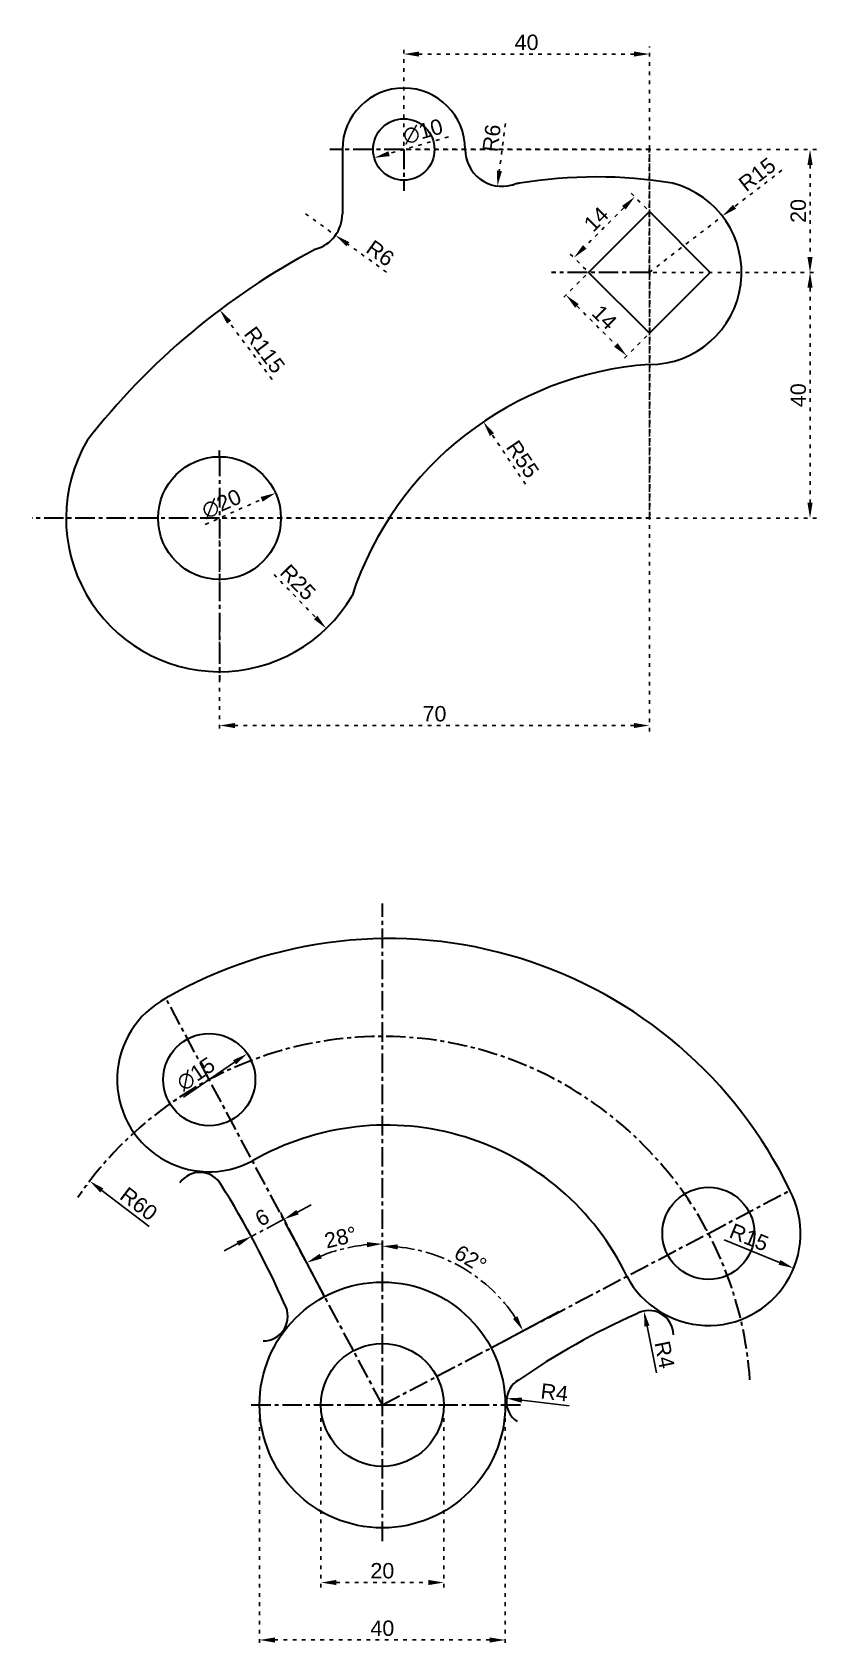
# Model space of a CAD drawing. Header units: millimetres. Extents: x 1655 to 2052, y 242 to 1814.
# Drawn here: x 1692.1 to 1820, y 242.2 to 505.2 of the extents above; entities that cross this region are included whole.
import ezdxf

# ---------------------------------------------------------------- set-up
doc = ezdxf.new("R2010")
doc.units = ezdxf.units.MM
doc.header["$LTSCALE"] = 0.0005
doc.linetypes.add('ACAD_ISO03W100', pattern=[30, 12, -18])
doc.linetypes.add('CENTERX2', pattern=[101.6, 63.5, -12.7, 12.7, -12.7])
doc.styles.get("Standard").update_dxf_attribs({"font": 'arial.ttf'})
doc.dimstyles.new('ISO-25', dxfattribs={"dimtxt": 2.5, "dimasz": 2.5, "dimexe": 1.25, "dimexo": 0.625, "dimtad": 1, "dimtxsty": 'Standard', "dimcen": 2.5, "dimadec": 0, "dimazin": 0, "dimtfac": 1, "dimtmove": 0, "dimatfit": 3, "dimfxl": 1, "dimarcsym": 0})

# ---------------------------------------------------------------- blocks, each defined once
blk = doc.blocks.new('*D146')
at = {"layer": 'Defpoints', "color": 0, "linetype": 'ByBlock', "lineweight": -2, "ltscale": 100, "transparency": 16777216}
blk.add_line((1716.69, 331.82), (1725.01, 337.49), dxfattribs=at)
at = {"layer": 'Defpoints', "color": 0, "linetype": 'ByBlock', "lineweight": 30, "ltscale": 100, "transparency": 16777216}
for p in [(1727.07, 338.9), (1714.68, 330.45)]:
    blk.add_point(p, dxfattribs=at)
blk.add_solid([(1724.77, 337.84), (1725.24, 337.15), (1727.07, 338.9)], dxfattribs=at)
at = {"layer": 'Defpoints', "color": 0, "linetype": 'ByBlock', "lineweight": 30, "ltscale": 100, "transparency": 16777216, "insert": (1718.71, 335.58), "char_height": 2.5, "attachment_point": 5, "rotation": 34.2857}
blk.add_mtext('∅15', dxfattribs=at)
blk = doc.blocks.new('*D147')
at = {"layer": 'Defpoints', "color": 0, "linetype": 'ByBlock', "lineweight": -2, "ltscale": 100, "transparency": 16777216}
blk.add_line((1804.73, 308.61), (1813.74, 304.92), dxfattribs=at)
at = {"layer": 'Defpoints', "color": 0, "linetype": 'ByBlock', "lineweight": 30, "ltscale": 100, "transparency": 16777216}
for p in [(1802.17, 309.65), (1816.06, 303.98)]:
    blk.add_point(p, dxfattribs=at)
blk.add_solid([(1813.9, 305.31), (1813.59, 304.54), (1816.06, 303.98)], dxfattribs=at)
at = {"layer": 'Defpoints', "color": 0, "linetype": 'ByBlock', "lineweight": 30, "ltscale": 100, "transparency": 16777216, "insert": (1808.8, 309), "char_height": 2.5, "attachment_point": 5, "rotation": 337.7718}
blk.add_mtext('R15', dxfattribs=at)
blk = doc.blocks.new('*D150')
at = {"layer": 'Defpoints', "color": 0, "linetype": 'ByBlock', "lineweight": -2, "ltscale": 100, "transparency": 16777216}
blk.add_line((1711.12, 310.74), (1703.4, 316.64), dxfattribs=at)
at = {"layer": 'Defpoints', "color": 0, "linetype": 'ByBlock', "lineweight": 30, "ltscale": 100, "transparency": 16777216}
for p in [(1701.41, 318.16), (1749.07, 281.71)]:
    blk.add_point(p, dxfattribs=at)
blk.add_solid([(1703.65, 316.97), (1703.14, 316.31), (1701.41, 318.16)], dxfattribs=at)
at = {"layer": 'Defpoints', "color": 0, "linetype": 'ByBlock', "lineweight": 30, "ltscale": 100, "transparency": 16777216, "insert": (1709.4, 314.44), "char_height": 2.5, "attachment_point": 5, "rotation": 322.5947}
blk.add_mtext('R60', dxfattribs=at)
blk = doc.blocks.new('*D151')
at = {"layer": 'Defpoints', "color": 0, "linetype": 'ByBlock', "lineweight": -2, "ltscale": 100, "transparency": 16777216}
blk.add_line((1779.5, 281.6), (1771.78, 282.5), dxfattribs=at)
at = {"layer": 'Defpoints', "color": 0, "linetype": 'ByBlock', "lineweight": 30, "ltscale": 100, "transparency": 16777216}
for p in [(1769.29, 282.79), (1773.27, 282.33)]:
    blk.add_point(p, dxfattribs=at)
blk.add_solid([(1771.83, 282.91), (1771.73, 282.08), (1769.29, 282.79)], dxfattribs=at)
at = {"layer": 'Defpoints', "color": 0, "linetype": 'ByBlock', "lineweight": 30, "ltscale": 100, "transparency": 16777216, "insert": (1777.1, 283.77), "char_height": 2.5, "attachment_point": 5, "rotation": 353.3912}
blk.add_mtext('R4', dxfattribs=at)
blk = doc.blocks.new('*D152')
at = {"layer": 'Defpoints', "color": 0, "linetype": 'ByBlock', "lineweight": -2, "ltscale": 100, "transparency": 16777216}
blk.add_line((1793.74, 286.94), (1792.17, 294.55), dxfattribs=at)
at = {"layer": 'Defpoints', "color": 0, "linetype": 'ByBlock', "lineweight": 30, "ltscale": 100, "transparency": 16777216}
for p in [(1791.67, 297), (1792.47, 293.08)]:
    blk.add_point(p, dxfattribs=at)
blk.add_solid([(1792.58, 294.63), (1791.76, 294.47), (1791.67, 297)], dxfattribs=at)
at = {"layer": 'Defpoints', "color": 0, "linetype": 'ByBlock', "lineweight": 30, "ltscale": 100, "transparency": 16777216, "insert": (1795.04, 289.9), "char_height": 2.5, "attachment_point": 5, "rotation": 281.6051}
blk.add_mtext('R4', dxfattribs=at)
blk = doc.blocks.new('*D153')
at = {"layer": 'Defpoints', "color": 0, "linetype": 'CENTERX2', "lineweight": -2, "ltscale": 100, "transparency": 16777216}
blk.add_arc((1749.07, 281.55), 26.38, 95.4327, 112.3794, dxfattribs=at)
at = {"layer": 'Defpoints', "color": 0, "linetype": 'CENTERX2', "lineweight": 30, "ltscale": 100, "transparency": 16777216}
for p in [(1749.07, 363.35), (1733.84, 310.42), (1744.82, 307.58), (1739.67, 299.37), (1749.07, 259.57)]:
    blk.add_point(p, dxfattribs=at)
for points in [[(1746.56, 308.23), (1746.6, 307.39), (1749.07, 307.93)], [(1739.21, 305.56), (1738.85, 306.32), (1736.77, 304.88)]]:
    blk.add_solid(points, dxfattribs=at)
at = {"layer": 'Defpoints', "color": 0, "linetype": 'CENTERX2', "lineweight": 30, "ltscale": 100, "transparency": 16777216, "insert": (1742.28, 309), "char_height": 2.5, "attachment_point": 5, "rotation": 13.906}
blk.add_mtext('28°', dxfattribs=at)
blk = doc.blocks.new('*D154')
at = {"layer": 'Defpoints', "color": 0, "linetype": 'CENTERX2', "lineweight": -2, "ltscale": 100, "transparency": 16777216}
blk.add_arc((1749.07, 281.59), 25.98, 33.5904, 84.4838, dxfattribs=at)
at = {"layer": 'Defpoints', "color": 0, "linetype": 'CENTERX2', "lineweight": 30, "ltscale": 100, "transparency": 16777216}
for p in [(1749.07, 363.35), (1766.21, 301.11), (1777.8, 296.91), (1766.77, 291.03), (1749.07, 259.57)]:
    blk.add_point(p, dxfattribs=at)
for points in [[(1751.55, 307.03), (1751.59, 307.86), (1749.07, 307.56)], [(1771.07, 296.17), (1770.35, 295.74), (1771.99, 293.81)]]:
    blk.add_solid(points, dxfattribs=at)
at = {"layer": 'Defpoints', "color": 0, "linetype": 'CENTERX2', "lineweight": 30, "ltscale": 100, "transparency": 16777216, "insert": (1763.42, 305.49), "char_height": 2.5, "attachment_point": 5, "rotation": 329.0371}
blk.add_mtext('62°', dxfattribs=at)
blk = doc.blocks.new('*D155')
at = {"layer": 'Defpoints', "color": 0, "linetype": 'CENTERX2', "lineweight": -2, "ltscale": 100, "transparency": 16777216}
for p, q in [((1733.55, 310.98), (1732.46, 313.05)), ((1735.26, 313.11), (1737.47, 314.27)), ((1733.04, 311.94), (1727.74, 309.14)), ((1725.52, 307.98), (1723.31, 306.81)), ((1728.24, 308.18), (1727.15, 310.25))]:
    blk.add_line(p, q, dxfattribs=at)
at = {"layer": 'Defpoints', "color": 0, "linetype": 'CENTERX2', "lineweight": 30, "ltscale": 100, "transparency": 16777216}
for p in [(1733.84, 310.42), (1727.74, 309.14), (1728.53, 307.63)]:
    blk.add_point(p, dxfattribs=at)
for points in [[(1735.06, 313.47), (1735.45, 312.74), (1733.04, 311.94)], [(1725.33, 308.35), (1725.72, 307.61), (1727.74, 309.14)]]:
    blk.add_solid(points, dxfattribs=at)
at = {"layer": 'Defpoints', "color": 0, "linetype": 'CENTERX2', "lineweight": 30, "ltscale": 100, "transparency": 16777216, "insert": (1729.5, 312.22), "char_height": 2.5, "attachment_point": 5, "rotation": 27.7809}
blk.add_mtext('6', dxfattribs=at)
blk = doc.blocks.new('*D156')
at = {"layer": 'Defpoints', "color": 0, "linetype": 'ACAD_ISO03W100', "lineweight": -2, "ltscale": 100, "transparency": 16777216}
for p, q in [((1739.07, 281.09), (1739.07, 251.56)), ((1759.07, 281.09), (1759.07, 251.56)), ((1741.57, 252.81), (1756.57, 252.81))]:
    blk.add_line(p, q, dxfattribs=at)
at = {"layer": 'Defpoints', "color": 0, "linetype": 'ACAD_ISO03W100', "lineweight": 30, "ltscale": 100, "transparency": 16777216}
for p in [(1739.07, 281.71), (1759.07, 281.71), (1759.07, 252.81)]:
    blk.add_point(p, dxfattribs=at)
for points in [[(1741.57, 253.23), (1741.57, 252.4), (1739.07, 252.81)], [(1756.57, 253.23), (1756.57, 252.4), (1759.07, 252.81)]]:
    blk.add_solid(points, dxfattribs=at)
at = {"layer": 'Defpoints', "color": 0, "linetype": 'ACAD_ISO03W100', "lineweight": 30, "ltscale": 100, "transparency": 16777216, "insert": (1749.07, 254.72), "char_height": 2.5, "attachment_point": 5}
blk.add_mtext('20', dxfattribs=at)
blk = doc.blocks.new('*D157')
at = {"layer": 'Defpoints', "color": 0, "linetype": 'ACAD_ISO03W100', "lineweight": -2, "ltscale": 100, "transparency": 16777216}
for p, q in [((1729.07, 281.09), (1729.07, 242.21)), ((1769.07, 281.09), (1769.07, 242.21)), ((1766.57, 243.46), (1731.57, 243.46))]:
    blk.add_line(p, q, dxfattribs=at)
at = {"layer": 'Defpoints', "color": 0, "linetype": 'ACAD_ISO03W100', "lineweight": 30, "ltscale": 100, "transparency": 16777216}
for p in [(1729.07, 281.71), (1769.07, 281.71), (1729.07, 243.46)]:
    blk.add_point(p, dxfattribs=at)
for points in [[(1731.57, 243.87), (1731.57, 243.04), (1729.07, 243.46)], [(1766.57, 243.87), (1766.57, 243.04), (1769.07, 243.46)]]:
    blk.add_solid(points, dxfattribs=at)
at = {"layer": 'Defpoints', "color": 0, "linetype": 'ACAD_ISO03W100', "lineweight": 30, "ltscale": 100, "transparency": 16777216, "insert": (1749.07, 245.36), "char_height": 2.5, "attachment_point": 5}
blk.add_mtext('40', dxfattribs=at)
blk = doc.blocks.new('*D160')
at = {"layer": 'Defpoints', "color": 0, "linetype": 'ACAD_ISO03W100', "lineweight": -2, "ltscale": 100, "transparency": 16777216}
for p, q in [((1793.19, 466.08), (1819.97, 466.08)), ((1818.72, 463.58), (1818.72, 428.58)), ((1723.19, 426.08), (1819.97, 426.08))]:
    blk.add_line(p, q, dxfattribs=at)
at = {"layer": 'Defpoints', "color": 0, "linetype": 'ACAD_ISO03W100', "lineweight": 30, "ltscale": 100, "transparency": 16777216}
for p in [(1792.56, 466.08), (1722.56, 426.08), (1818.72, 426.08)]:
    blk.add_point(p, dxfattribs=at)
for points in [[(1818.3, 463.58), (1819.14, 463.58), (1818.72, 466.08)], [(1818.3, 428.58), (1819.14, 428.58), (1818.72, 426.08)]]:
    blk.add_solid(points, dxfattribs=at)
at = {"layer": 'Defpoints', "color": 0, "linetype": 'ACAD_ISO03W100', "lineweight": 30, "ltscale": 100, "transparency": 16777216, "insert": (1816.82, 446.08), "char_height": 2.5, "attachment_point": 5, "rotation": 90}
blk.add_mtext('40', dxfattribs=at)
blk = doc.blocks.new('*D161')
at = {"layer": 'Defpoints', "color": 0, "linetype": 'ACAD_ISO03W100', "lineweight": -2, "ltscale": 100, "transparency": 16777216}
for p, q in [((1753.19, 486.08), (1819.97, 486.08)), ((1818.72, 483.58), (1818.72, 468.58)), ((1793.19, 466.08), (1819.97, 466.08))]:
    blk.add_line(p, q, dxfattribs=at)
at = {"layer": 'Defpoints', "color": 0, "linetype": 'ACAD_ISO03W100', "lineweight": 30, "ltscale": 100, "transparency": 16777216}
for p in [(1752.56, 486.08), (1792.56, 466.08), (1818.72, 466.08)]:
    blk.add_point(p, dxfattribs=at)
for points in [[(1818.3, 483.58), (1819.14, 483.58), (1818.72, 486.08)], [(1818.3, 468.58), (1819.14, 468.58), (1818.72, 466.08)]]:
    blk.add_solid(points, dxfattribs=at)
at = {"layer": 'Defpoints', "color": 0, "linetype": 'ACAD_ISO03W100', "lineweight": 30, "ltscale": 100, "transparency": 16777216, "insert": (1816.82, 476.08), "char_height": 2.5, "attachment_point": 5, "rotation": 90}
blk.add_mtext('20', dxfattribs=at)
blk = doc.blocks.new('*D162')
at = {"layer": 'Defpoints', "color": 0, "linetype": 'ACAD_ISO03W100', "lineweight": -2, "ltscale": 100, "transparency": 16777216}
for p, q in [((1752.56, 486.7), (1752.56, 502.86)), ((1792.56, 466.7), (1792.56, 502.86)), ((1790.06, 501.61), (1755.06, 501.61))]:
    blk.add_line(p, q, dxfattribs=at)
at = {"layer": 'Defpoints', "color": 0, "linetype": 'ACAD_ISO03W100', "lineweight": 30, "ltscale": 100, "transparency": 16777216}
for p in [(1752.56, 501.61), (1752.56, 486.08), (1792.56, 466.08)]:
    blk.add_point(p, dxfattribs=at)
for points in [[(1755.06, 502.03), (1755.06, 501.2), (1752.56, 501.61)], [(1790.06, 502.03), (1790.06, 501.2), (1792.56, 501.61)]]:
    blk.add_solid(points, dxfattribs=at)
at = {"layer": 'Defpoints', "color": 0, "linetype": 'ACAD_ISO03W100', "lineweight": 30, "ltscale": 100, "transparency": 16777216, "insert": (1772.56, 503.51), "char_height": 2.5, "attachment_point": 5}
blk.add_mtext('40', dxfattribs=at)
blk = doc.blocks.new('*D163')
at = {"layer": 'Defpoints', "color": 0, "linetype": 'ACAD_ISO03W100', "lineweight": -2, "ltscale": 100, "transparency": 16777216}
for p, q in [((1792.56, 465.45), (1792.56, 391.07)), ((1722.56, 425.45), (1722.56, 391.07)), ((1790.06, 392.32), (1725.06, 392.32))]:
    blk.add_line(p, q, dxfattribs=at)
at = {"layer": 'Defpoints', "color": 0, "linetype": 'ACAD_ISO03W100', "lineweight": 30, "ltscale": 100, "transparency": 16777216}
for p in [(1792.56, 466.08), (1722.56, 426.08), (1722.56, 392.32)]:
    blk.add_point(p, dxfattribs=at)
for points in [[(1725.06, 392.73), (1725.06, 391.9), (1722.56, 392.32)], [(1790.06, 392.73), (1790.06, 391.9), (1792.56, 392.32)]]:
    blk.add_solid(points, dxfattribs=at)
at = {"layer": 'Defpoints', "color": 0, "linetype": 'ACAD_ISO03W100', "lineweight": 30, "ltscale": 100, "transparency": 16777216, "insert": (1757.56, 394.22), "char_height": 2.5, "attachment_point": 5}
blk.add_mtext('70', dxfattribs=at)
blk = doc.blocks.new('*D164')
at = {"layer": 'Defpoints', "color": 0, "linetype": 'ACAD_ISO03W100', "lineweight": -2, "ltscale": 100, "transparency": 16777216}
blk.add_line((1731.43, 416.91), (1738.2, 409.91), dxfattribs=at)
at = {"layer": 'Defpoints', "color": 0, "linetype": 'ACAD_ISO03W100', "lineweight": 30, "ltscale": 100, "transparency": 16777216}
for p in [(1722.56, 426.08), (1739.94, 408.11)]:
    blk.add_point(p, dxfattribs=at)
blk.add_solid([(1738.5, 410.19), (1737.91, 409.62), (1739.94, 408.11)], dxfattribs=at)
at = {"layer": 'Defpoints', "color": 0, "linetype": 'ACAD_ISO03W100', "lineweight": 30, "ltscale": 100, "transparency": 16777216, "insert": (1735.32, 415.63), "char_height": 2.5, "attachment_point": 5, "rotation": 314.0455}
blk.add_mtext('R25', dxfattribs=at)
blk = doc.blocks.new('*D165')
at = {"layer": 'Defpoints', "color": 0, "linetype": 'ACAD_ISO03W100', "lineweight": -2, "ltscale": 100, "transparency": 16777216}
blk.add_line((1720.24, 425.04), (1729.41, 429.14), dxfattribs=at)
at = {"layer": 'Defpoints', "color": 0, "linetype": 'ACAD_ISO03W100', "lineweight": 30, "ltscale": 100, "transparency": 16777216}
for p in [(1731.69, 430.16), (1713.43, 422)]:
    blk.add_point(p, dxfattribs=at)
blk.add_solid([(1729.24, 429.52), (1729.58, 428.76), (1731.69, 430.16)], dxfattribs=at)
at = {"layer": 'Defpoints', "color": 0, "linetype": 'ACAD_ISO03W100', "lineweight": 30, "ltscale": 100, "transparency": 16777216, "insert": (1722.88, 428.38), "char_height": 2.5, "attachment_point": 5, "rotation": 24.0798}
blk.add_mtext('∅20', dxfattribs=at)
blk = doc.blocks.new('*D166')
at = {"layer": 'Defpoints', "color": 0, "linetype": 'ACAD_ISO03W100', "lineweight": -2, "ltscale": 100, "transparency": 16777216}
blk.add_line((1731.13, 448.64), (1724.1, 457.97), dxfattribs=at)
at = {"layer": 'Defpoints', "color": 0, "linetype": 'ACAD_ISO03W100', "lineweight": 30, "ltscale": 100, "transparency": 16777216}
for p in [(1722.6, 459.97), (1791.77, 368.1)]:
    blk.add_point(p, dxfattribs=at)
blk.add_solid([(1724.44, 458.22), (1723.77, 457.72), (1722.6, 459.97)], dxfattribs=at)
at = {"layer": 'Defpoints', "color": 0, "linetype": 'ACAD_ISO03W100', "lineweight": 30, "ltscale": 100, "transparency": 16777216, "insert": (1729.89, 453.45), "char_height": 2.5, "attachment_point": 5, "rotation": 306.9755}
blk.add_mtext('R115', dxfattribs=at)
blk = doc.blocks.new('*D167')
at = {"layer": 'Defpoints', "color": 0, "linetype": 'ACAD_ISO03W100', "lineweight": -2, "ltscale": 100, "transparency": 16777216}
for p, q in [((1736.56, 475.62), (1741.43, 472.12)), ((1749.77, 466.11), (1743.46, 470.65))]:
    blk.add_line(p, q, dxfattribs=at)
at = {"layer": 'Defpoints', "color": 0, "linetype": 'ACAD_ISO03W100', "lineweight": 30, "ltscale": 100, "transparency": 16777216}
for p in [(1736.56, 475.62), (1741.43, 472.12)]:
    blk.add_point(p, dxfattribs=at)
blk.add_solid([(1743.7, 470.99), (1743.22, 470.32), (1741.43, 472.12)], dxfattribs=at)
at = {"layer": 'Defpoints', "color": 0, "linetype": 'ACAD_ISO03W100', "lineweight": 30, "ltscale": 100, "transparency": 16777216, "insert": (1748.74, 469.19), "char_height": 2.5, "attachment_point": 5, "rotation": 324.2363}
blk.add_mtext('R6', dxfattribs=at)
blk = doc.blocks.new('*D168')
at = {"layer": 'Defpoints', "color": 0, "linetype": 'ACAD_ISO03W100', "lineweight": -2, "ltscale": 100, "transparency": 16777216}
blk.add_line((1759.82, 488.12), (1750.16, 485.4), dxfattribs=at)
at = {"layer": 'Defpoints', "color": 0, "linetype": 'ACAD_ISO03W100', "lineweight": 30, "ltscale": 100, "transparency": 16777216}
for p in [(1757.37, 487.43), (1747.75, 484.72)]:
    blk.add_point(p, dxfattribs=at)
blk.add_solid([(1750.04, 485.8), (1750.27, 485), (1747.75, 484.72)], dxfattribs=at)
at = {"layer": 'Defpoints', "color": 0, "linetype": 'ACAD_ISO03W100', "lineweight": 30, "ltscale": 100, "transparency": 16777216, "insert": (1755.66, 489), "char_height": 2.5, "attachment_point": 5, "rotation": 15.7452}
blk.add_mtext('∅10', dxfattribs=at)
blk = doc.blocks.new('*D169')
at = {"layer": 'Defpoints', "color": 0, "linetype": 'ACAD_ISO03W100', "lineweight": -2, "ltscale": 100, "transparency": 16777216}
blk.add_line((1772.38, 431.61), (1766.92, 439.68), dxfattribs=at)
at = {"layer": 'Defpoints', "color": 0, "linetype": 'ACAD_ISO03W100', "lineweight": 30, "ltscale": 100, "transparency": 16777216}
for p in [(1765.52, 441.75), (1796.36, 396.21)]:
    blk.add_point(p, dxfattribs=at)
blk.add_solid([(1767.26, 439.91), (1766.58, 439.44), (1765.52, 441.75)], dxfattribs=at)
at = {"layer": 'Defpoints', "color": 0, "linetype": 'ACAD_ISO03W100', "lineweight": 30, "ltscale": 100, "transparency": 16777216, "insert": (1771.92, 435.67), "char_height": 2.5, "attachment_point": 5, "rotation": 304.113}
blk.add_mtext('R55', dxfattribs=at)
blk = doc.blocks.new('*D170')
at = {"layer": 'Defpoints', "color": 0, "linetype": 'ACAD_ISO03W100', "lineweight": -2, "ltscale": 100, "transparency": 16777216}
for p, q in [((1792.12, 476.42), (1789.29, 479.25)), ((1788.4, 476.6), (1782.04, 470.24)), ((1782.22, 466.52), (1779.39, 469.35))]:
    blk.add_line(p, q, dxfattribs=at)
at = {"layer": 'Defpoints', "color": 0, "linetype": 'ACAD_ISO03W100', "lineweight": 30, "ltscale": 100, "transparency": 16777216}
for p in [(1792.56, 475.98), (1780.27, 468.47), (1782.66, 466.08)]:
    blk.add_point(p, dxfattribs=at)
for points in [[(1788.11, 476.9), (1788.7, 476.31), (1790.17, 478.37)], [(1781.74, 470.53), (1782.33, 469.94), (1780.27, 468.47)]]:
    blk.add_solid(points, dxfattribs=at)
at = {"layer": 'Defpoints', "color": 0, "linetype": 'ACAD_ISO03W100', "lineweight": 30, "ltscale": 100, "transparency": 16777216, "insert": (1783.89, 474.75), "char_height": 2.5, "attachment_point": 5, "rotation": 45}
blk.add_mtext('14', dxfattribs=at)
blk = doc.blocks.new('*D171')
at = {"layer": 'Defpoints', "color": 0, "linetype": 'ACAD_ISO03W100', "lineweight": -2, "ltscale": 100, "transparency": 16777216}
for p, q in [((1782.22, 465.64), (1778.09, 461.51)), ((1780.74, 460.62), (1787.11, 454.26)), ((1792.12, 455.74), (1787.99, 451.61))]:
    blk.add_line(p, q, dxfattribs=at)
at = {"layer": 'Defpoints', "color": 0, "linetype": 'ACAD_ISO03W100', "lineweight": 30, "ltscale": 100, "transparency": 16777216}
for p in [(1782.66, 466.08), (1792.56, 456.18), (1788.87, 452.49)]:
    blk.add_point(p, dxfattribs=at)
for points in [[(1781.04, 460.92), (1780.45, 460.33), (1778.97, 462.39)], [(1787.4, 454.55), (1786.81, 453.96), (1788.87, 452.49)]]:
    blk.add_solid(points, dxfattribs=at)
at = {"layer": 'Defpoints', "color": 0, "linetype": 'ACAD_ISO03W100', "lineweight": 30, "ltscale": 100, "transparency": 16777216, "insert": (1785.25, 458.77), "char_height": 2.5, "attachment_point": 5, "rotation": 315}
blk.add_mtext('14', dxfattribs=at)
blk = doc.blocks.new('*D172')
at = {"layer": 'Defpoints', "color": 0, "linetype": 'ACAD_ISO03W100', "lineweight": -2, "ltscale": 100, "transparency": 16777216}
for p, q in [((1814.14, 482.71), (1806.42, 476.76)), ((1792.56, 466.08), (1804.44, 475.24))]:
    blk.add_line(p, q, dxfattribs=at)
at = {"layer": 'Defpoints', "color": 0, "linetype": 'ACAD_ISO03W100', "lineweight": 30, "ltscale": 100, "transparency": 16777216}
for p in [(1804.44, 475.24), (1792.56, 466.08)]:
    blk.add_point(p, dxfattribs=at)
blk.add_solid([(1806.17, 477.09), (1806.68, 476.43), (1804.44, 475.24)], dxfattribs=at)
at = {"layer": 'Defpoints', "color": 0, "linetype": 'ACAD_ISO03W100', "lineweight": 30, "ltscale": 100, "transparency": 16777216, "insert": (1810.11, 482.01), "char_height": 2.5, "attachment_point": 5, "rotation": 37.6288}
blk.add_mtext('R15', dxfattribs=at)
blk = doc.blocks.new('*D173')
at = {"layer": 'Defpoints', "color": 0, "linetype": 'ACAD_ISO03W100', "lineweight": -2, "ltscale": 100, "transparency": 16777216}
blk.add_line((1769.1, 490.32), (1768.12, 482.61), dxfattribs=at)
at = {"layer": 'Defpoints', "color": 0, "linetype": 'ACAD_ISO03W100', "lineweight": 30, "ltscale": 100, "transparency": 16777216}
for p in [(1768.56, 486.08), (1767.81, 480.12)]:
    blk.add_point(p, dxfattribs=at)
blk.add_solid([(1767.71, 482.66), (1768.54, 482.55), (1767.81, 480.12)], dxfattribs=at)
at = {"layer": 'Defpoints', "color": 0, "linetype": 'ACAD_ISO03W100', "lineweight": 30, "ltscale": 100, "transparency": 16777216, "insert": (1766.88, 487.94), "char_height": 2.5, "attachment_point": 5, "rotation": 82.8252}
blk.add_mtext('R6', dxfattribs=at)

msp = doc.modelspace()

# ---------------------------------------------------------------- linework, layer by layer
at = {"layer": 'Defpoints', "linetype": 'CENTERX2', "lineweight": 30, "ltscale": 100}
for p, q in [((1752.562, 486.078), (1740.528, 486.078)), ((1752.562, 486.078), (1752.562, 479.333)), ((1792.562, 466.078), (1776.623, 466.078)), ((1722.562, 436.078), (1722.562, 437.078)), ((1722.562, 436.078), (1722.562, 399.622)), ((1722.562, 426.078), (1692.063, 426.078)), ((1749.073, 259.566), (1749.073, 363.346)), ((1720.877, 334.676), (1713.828, 347.917)), ((1749.073, 281.714), (1720.877, 334.676)), ((1802.173, 309.65), (1815.448, 316.634)), ((1749.073, 281.714), (1802.173, 309.65)), ((1727.728, 281.714), (1771.688, 281.714))]:
    msp.add_line(p, q, dxfattribs=at)
at = {"layer": 'Defpoints', "linetype": 'ByBlock', "lineweight": 30, "ltscale": 100}
for p, q in [((1742.562, 486.078), (1742.562, 475.623)), ((1796.339, 480.595), (1796.388, 480.582)), ((1792.63, 469.623), (1792.562, 469.623)), ((1792.562, 466.078), (1792.562, 466.078)), ((1701.001, 438.713), (1700.993, 438.718)), ((1739.675, 299.368), (1733.842, 310.424)), ((1766.773, 291.026), (1777.803, 296.909))]:
    msp.add_line(p, q, dxfattribs=at)
at = {"layer": 'Defpoints', "linetype": 'ACAD_ISO03W100', "lineweight": 30, "ltscale": 100}
for p, q in [((1792.562, 486.078), (1752.562, 486.078)), ((1792.562, 466.078), (1792.562, 486.078)), ((1792.562, 466.078), (1792.562, 426.078)), ((1792.562, 426.078), (1722.562, 426.078))]:
    msp.add_line(p, q, dxfattribs=at)
at = {"layer": 'Defpoints', "lineweight": 30, "ltscale": 100}
msp.add_lwpolyline([(1792.562, 456.179), (1802.462, 466.078), (1792.562, 475.978), (1782.663, 466.078)], close=True, dxfattribs=at)
at = {"layer": 'Defpoints', "linetype": 'ByBlock', "lineweight": 30, "ltscale": 100}
for centre, radius in [((1752.562, 486.078), 5), ((1722.562, 426.078), 10), ((1720.877, 334.676), 7.5), ((1802.173, 309.65), 7.5), ((1749.073, 281.714), 20), ((1749.073, 281.714), 10)]:
    msp.add_circle(centre, radius, dxfattribs=at)
for centre, radius, start, end in [((1752.562, 486.078), 10, 0, 180), ((1768.562, 486.078), 6, 180, 285.72654), ((1783.913, 405.209), 76.403, 80.63947, 99.40408), ((1769.009, 484.705), 4.558, 285, 291.04247), ((1783.913, 405.209), 76.403, 99.40408, 100), ((1736.562, 475.623), 6, 285.44256, 0), ((1791.768, 368.099), 115, 117.78526, 142.11969), ((1796.363, 396.21), 55, 93.96306, 161.74484), ((1722.562, 426.078), 25, 149.62943, 329.62943), ((1750.109, 285.078), 72.561, 25.77837, 120), ((1720.877, 334.676), 15, 118.02987, 298.02987), ((1749.695, 283.732), 43.536, 25.77837, 120), ((1719.345, 315.568), 4, 29.58866, 144.50909), ((1591.767, 235.457), 154.641, 23.89644, 32.06058), ((1802.173, 309.65), 15, 207.7485, 27.7485), ((1729.671, 296.129), 4, 269.53406, 29.51986), ((1838.566, 188.019), 118.697, 113.92667, 124.56938), ((1792.474, 293.08), 4, 0.80357, 120.78937), ((1773.268, 282.325), 4, 120.85817, 235.7786)]:
    msp.add_arc(centre, radius, start, end, dxfattribs=at)
at = {"layer": 'Defpoints', "lineweight": 30, "ltscale": 100}
msp.add_arc((1792.562, 466.078), 15, 270, 75.22406, dxfattribs=at)
at = {"layer": 'Defpoints', "linetype": 'CENTERX2', "lineweight": 30, "ltscale": 100}
msp.add_arc((1749.073, 281.714), 60, 3.92649, 145.72825, dxfattribs=at)

# ---------------------------------------------------------------- dimensions: what is measured, and where the dimension line sits
at = {"layer": 'Defpoints', "linetype": 'ACAD_ISO03W100', "lineweight": 30, "ltscale": 100}
for base, p1, p2, picture, middle in [((1752.562, 501.613), (1792.562, 466.078), (1752.562, 486.078), '*D162', (1772.562, 503.515)), ((1722.562, 392.317), (1792.562, 466.078), (1722.562, 426.078), '*D163', (1757.562, 394.219)), ((1729.073, 243.456), (1769.073, 281.714), (1729.073, 281.714), '*D157', (1749.073, 245.357)), ((1759.073, 252.814), (1739.073, 281.714), (1759.073, 281.714), '*D156', (1749.073, 254.715))]:
    dim = msp.add_linear_dim(base=base, p1=p1, p2=p2, dimstyle='ISO-25', dxfattribs=at)
    dim.commit()
    dim.dimension.update_dxf_attribs({"geometry": picture, "text_midpoint": middle})
for p1, p2, picture, middle in [((1757.375, 487.435), (1747.75, 484.721), '*D168', (1756.192, 487.101)), ((1713.432, 421.998), (1731.692, 430.158), '*D165', (1723.684, 426.579))]:
    dim = msp.add_diameter_dim_2p(p1=p1, p2=p2, dimstyle='ISO-25', dxfattribs=at)
    dim.commit()
    dim.dimension.update_dxf_attribs({"geometry": picture, "text_midpoint": middle, "dimtype": 163})
for center, mpoint, picture, middle in [((1768.562, 486.078), (1767.813, 480.125), '*D173', (1768.767, 487.705)), ((1791.768, 368.099), (1722.599, 459.971), '*D166', (1728.368, 452.308)), ((1796.363, 396.21), (1765.518, 441.746), '*D169', (1770.353, 434.608)), ((1722.562, 426.078), (1739.943, 408.108), '*D164', (1733.949, 414.305))]:
    dim = msp.add_radius_dim(center=center, mpoint=mpoint, dimstyle='ISO-25', dxfattribs=at)
    dim.commit()
    dim.dimension.update_dxf_attribs({"geometry": picture, "text_midpoint": middle, "dimtype": 164})
for base, p1, p2, picture, middle in [((1818.72, 466.078), (1752.562, 486.078), (1792.562, 466.078), '*D161', (1816.818, 476.078)), ((1818.72, 426.078), (1792.562, 466.078), (1722.562, 426.078), '*D160', (1816.818, 446.078))]:
    dim = msp.add_linear_dim(base=base, p1=p1, p2=p2, angle=90, dimstyle='ISO-25', dxfattribs=at)
    dim.commit()
    dim.dimension.update_dxf_attribs({"geometry": picture, "text_midpoint": middle})
for center, mpoint, picture, middle in [((1792.562, 466.078), (1804.442, 475.236), '*D172', (1810.109, 482.006)), ((1736.562, 475.623), (1741.431, 472.116), '*D167', (1748.741, 469.194))]:
    dim = msp.add_radius_dim(center=center, mpoint=mpoint, dimstyle='ISO-25', dxfattribs=at)
    dim.commit()
    dim.dimension.update_dxf_attribs({"geometry": picture, "text_midpoint": middle})
for p1, p2, distance, picture, middle in [((1792.562, 475.978), (1782.663, 466.078), -3.383, '*D170', (1783.89, 474.75)), ((1782.663, 466.078), (1792.562, 456.179), -5.216, '*D171', (1785.253, 458.769))]:
    dim = msp.add_aligned_dim(p1=p1, p2=p2, distance=distance, dimstyle='ISO-25', dxfattribs=at)
    dim.commit()
    dim.dimension.update_dxf_attribs({"geometry": picture, "text_midpoint": middle})
at = {"layer": 'Defpoints', "linetype": 'CENTERX2', "lineweight": 30, "ltscale": 100}
for base, line1, picture, middle in [((1744.824, 307.583), ((1739.675, 299.368), (1733.842, 310.424)), '*D153', (1742.277, 309)), ((1766.213, 301.106), ((1766.773, 291.026), (1777.803, 296.909)), '*D154', (1763.416, 305.491))]:
    dim = msp.add_angular_dim_2l(base=base, line1=line1, line2=((1749.073, 259.566), (1749.073, 363.346)), dimstyle='ISO-25', dxfattribs=at)
    dim.commit()
    dim.dimension.update_dxf_attribs({"geometry": picture, "text_midpoint": middle})
at = {"layer": 'Defpoints', "linetype": 'ByBlock', "lineweight": 30, "ltscale": 100}
dim = msp.add_diameter_dim_2p(p1=(1714.681, 330.452), p2=(1727.074, 338.901), dimstyle='ISO-25', dxfattribs=at)
dim.commit()
dim.dimension.update_dxf_attribs({"geometry": '*D146', "text_midpoint": (1719.816, 333.953), "dimtype": 163})
for center, mpoint, picture, middle in [((1749.073, 281.714), (1701.412, 318.161), '*D150', (1708.249, 312.933)), ((1802.173, 309.65), (1816.059, 303.975), '*D147', (1808.078, 307.237)), ((1792.474, 293.08), (1791.669, 296.998), '*D152', (1793.205, 289.519)), ((1773.268, 282.325), (1769.295, 282.786), '*D151', (1776.88, 281.907))]:
    dim = msp.add_radius_dim(center=center, mpoint=mpoint, dimstyle='ISO-25', dxfattribs=at)
    dim.commit()
    dim.dimension.update_dxf_attribs({"geometry": picture, "text_midpoint": middle, "dimtype": 164})
at = {"layer": 'Defpoints', "linetype": 'CENTERX2', "lineweight": 30, "ltscale": 100}
dim = msp.add_aligned_dim(p1=(1733.842, 310.424), p2=(1728.534, 307.628), distance=-1.714, dimstyle='ISO-25', dxfattribs=at)
dim.commit()
dim.dimension.update_dxf_attribs({"geometry": '*D155', "text_midpoint": (1729.503, 312.224)})

doc.saveas('drawing.dxf')
